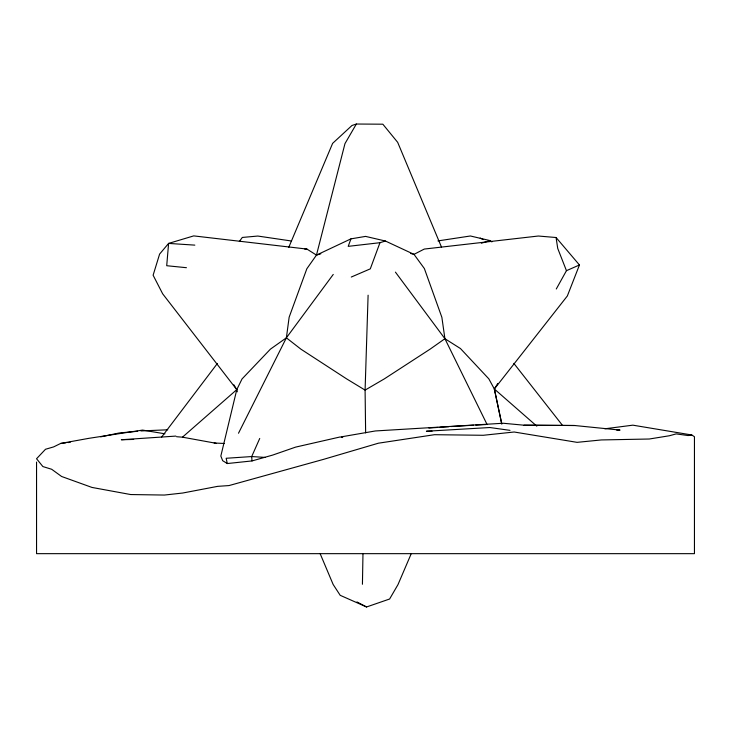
<?xml version="1.0" encoding="UTF-8"?>
<svg xmlns="http://www.w3.org/2000/svg" width="731" height="731" viewBox="0 0 731 731"><rect width="100%" height="100%" fill="white"/><g stroke="black" fill="none" stroke-linecap="round" stroke-linejoin="round"><path stroke-width="1.1" d="M362.43 584.27L362.978 553.659M368.104 295.196L365.089 390.107L365.637 432.898M238.498 433.236L286.378 337.832L289.156 317.172L306.846 268.752L316.468 255.101L344.968 143.632L356.344 124.032L382.843 124.197L397.682 142.344L441.451 247.005M385.401 241.02L365.564 236.396L350.962 238.854L348.203 246.356L379.965 242.701L385.401 241.02L413.993 254.351L424.364 268.542L441.871 317.336L444.914 338.709L487.102 424.556M379.965 242.701L370.297 268.853L351.273 277.04M410.703 253.483L413.993 254.351L424.282 249.061L538.345 236.022L556.072 237.52L579.455 264.978L567.347 295.964L494.348 388.993L501.786 424.154M288.718 247.471L332.623 143.367L351.976 125.494L356.344 124.032M411.242 553.659L397.993 584.599L389.605 599.018L366.56 606.968L340.198 595.317L333.144 584.471L320.141 553.659M259.733 438.454L251.702 456.555L251.994 460.932L227.277 463.545L222.69 460.713L220.835 456.053L236.78 389.641L242.025 378.96L270.443 349.126L286.378 337.832L333.254 274.427M556.282 288.992L566.452 270.68L579.455 264.978M497.747 383.473L494.348 388.993L501.64 423.267M161.45 437.302L217.39 363.444M239.348 241.504L242.308 237.447L257.787 236.049L291.578 241.02M176.6 436.718L182.458 437.175L236.78 389.641L233.874 384.817M536.819 426.155L494.348 388.993L488.829 378.85L460.475 348.559L444.914 338.709L430.184 349.098L384.314 378.886L365.089 390.107L346.567 378.85L300.934 349.18L286.378 337.832M164.95 433.821L142.582 430.084L88.908 438.326L60.71 443.434L53.573 446.924L45.505 449.263L36.55 458.739L42.873 466.561L51.663 469.265L61.587 476.475L91.987 487.44L130.703 494.549L164.384 495.051L182.741 493.023L217.655 486.353L229.013 485.567L323.467 459.379L378.411 443.196L434.488 434.698L483.292 435.283L514.167 432.003L577.079 442.346L601.357 439.943L649.265 439.011L669.413 435.749L676.166 433.894L688.127 435.566L691.782 434.982L694.45 436.718L694.45 553.659L36.55 553.659L36.55 462.065M237.328 391.798L236.78 389.641L162.666 293.816L153.117 275.221L159.605 254.096L168.596 243.414L193.724 235.894L306.938 249.079L316.468 255.101L350.962 238.854M251.994 460.932L272.654 455.093L295.607 447.116L340.207 436.937L342.711 437.567M481.363 243.213L490.035 240.6L491.881 241.906M316.468 255.101L320.808 253.812M100.695 436.855L119.199 432.971L132.896 431.719M341.551 436.809L375.35 430.961L503.193 423.249L523.999 425.204L574.557 425.506L620.062 430.084L616.745 430.184M437.906 240.91L470.398 235.985L490.035 240.6M604.866 428.795L632.863 425.168L691.782 434.982M65.918 442.831L60.71 443.434M68.084 442.566L70.249 442.301M133.27 431.692L137.638 431.263M140.909 430.943L167.737 429.791M428.914 428.028L437.778 427.434M439.989 427.279L448.807 426.685M175.86 436.087L121.328 439.751L133.682 439.432M450.972 426.538L473.533 425.204M475.78 425.076L485.887 424.547M432.058 431.18L426.401 431.235L489.861 427.525L510 430.358M304.726 249.079L306.938 249.079M523.999 425.204L574.557 425.506M214.156 443.004L224.207 443.47M265.17 457.414L251.702 456.555L226.162 458.273L227.277 463.545M194.839 245.132L168.596 243.414L166.714 265.719L186.442 267.701M216.065 443.288L182.458 437.175M480.194 238.087L483.173 239.585M356.947 601.933L366.56 606.968M513.847 363.38L562.495 425.387M395.425 272.124L444.914 338.709M566.452 270.68L557.735 248.439L556.072 237.52"/></g></svg>
